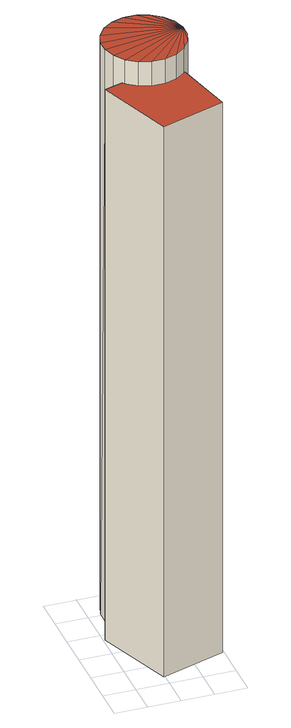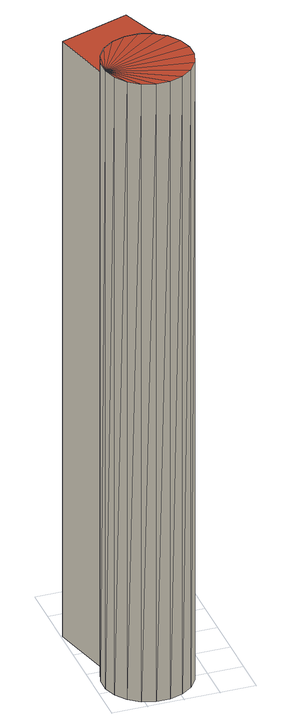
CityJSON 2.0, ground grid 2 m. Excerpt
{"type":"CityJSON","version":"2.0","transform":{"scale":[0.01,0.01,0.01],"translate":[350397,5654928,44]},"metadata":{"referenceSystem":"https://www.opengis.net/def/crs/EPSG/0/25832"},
"CityObjects":{
"building1":{"type":"Building","attributes":{"Geometrietyp2DReferenz":"3000","Gemeindeschluessel":"05315000","function":"51002_1250","roofType":"1000","measuredHeight":36.75},"geometry":[{"type":"Solid","lod":"2","boundaries":[[[[0,1,2,3]],[[4,5,1,0]],[[6,7,5,4]],[[3,2,7,6]],[[4,0,3,6]],[[1,5,7,2]]]],"semantics":{"surfaces":[{"type":"WallSurface"},{"type":"RoofSurface"},{"type":"GroundSurface"}],"values":[[0,0,0,0,1,2]]}}]},
"building2":{"type":"Building","attributes":{"Geometrietyp2DReferenz":"1000","Gemeindeschluessel":"05315000","function":"51002_1251","roofType":"1000","measuredHeight":38.15},"geometry":[{"type":"Solid","lod":"2","boundaries":[[[[8,9,10]],[[9,11,10]],[[12,13,8]],[[13,9,8]],[[14,15,12]],[[15,13,12]],[[16,17,14]],[[17,15,14]],[[18,19,16]],[[19,17,16]],[[20,21,18]],[[21,19,18]],[[22,23,20]],[[23,21,20]],[[24,25,22]],[[25,23,22]],[[26,27,24]],[[27,25,24]],[[28,29,26]],[[29,27,26]],[[30,31,28]],[[31,29,28]],[[32,33,30]],[[33,31,30]],[[34,35,32]],[[35,33,32]],[[36,37,34]],[[37,35,34]],[[38,39,36]],[[39,37,36]],[[40,41,38]],[[41,39,38]],[[42,43,40]],[[43,41,40]],[[44,45,42]],[[45,43,42]],[[46,47,44]],[[47,45,44]],[[10,11,46]],[[11,47,46]],[[11,9,47]],[[9,13,47]],[[13,15,47]],[[15,17,47]],[[17,19,47]],[[19,21,47]],[[21,23,47]],[[23,25,47]],[[25,27,47]],[[27,29,47]],[[29,31,47]],[[31,33,47]],[[33,35,47]],[[35,37,47]],[[37,39,47]],[[39,41,47]],[[41,43,47]],[[43,45,47]],[[8,10,12]],[[10,46,12]],[[46,44,12]],[[44,42,12]],[[42,40,12]],[[40,38,12]],[[38,36,12]],[[36,34,12]],[[34,32,12]],[[32,30,12]],[[30,28,12]],[[28,26,12]],[[26,24,12]],[[24,22,12]],[[22,20,12]],[[20,18,12]],[[18,16,12]],[[16,14,12]]]],"semantics":{"surfaces":[{"type":"WallSurface"},{"type":"GroundSurface"},{"type":"RoofSurface"}],"values":[[0,0,0,0,0,0,0,0,0,0,0,0,0,0,0,0,0,0,0,0,0,0,0,0,0,0,0,0,0,0,0,0,0,0,0,0,0,0,0,0,1,1,1,1,1,1,1,1,1,1,1,1,1,1,1,1,1,1,2,2,2,2,2,2,2,2,2,2,2,2,2,2,2,2,2,2]]}}]}
},
"vertices":[
[590,203,3727],[590,203,52],[469,690,52],[469,690,3727],[192,70,3727],[192,70,52],[11,551,3727],[11,551,52],
[537,863,3886],[537,863,71],[491,926,3886],[491,926,71],[561,788,3886],[561,788,71],[561,710,3886],[561,710,71],[537,636,3886],[537,636,71],[491,572,3886],[491,572,71],[428,526,3886],[428,526,71],[353,502,3886],[353,502,71],[275,502,3886],[275,502,71],[201,526,3886],[201,526,71],[137,572,3886],[137,572,71],[91,636,3886],[91,636,71],[67,710,3886],[67,710,71],[67,788,3886],[67,788,71],[91,863,3886],[91,863,71],[137,926,3886],[137,926,71],[201,972,3886],[201,972,71],[275,996,3886],[275,996,71],[353,996,3886],[353,996,71],[428,972,3886],[428,972,71]
]}
